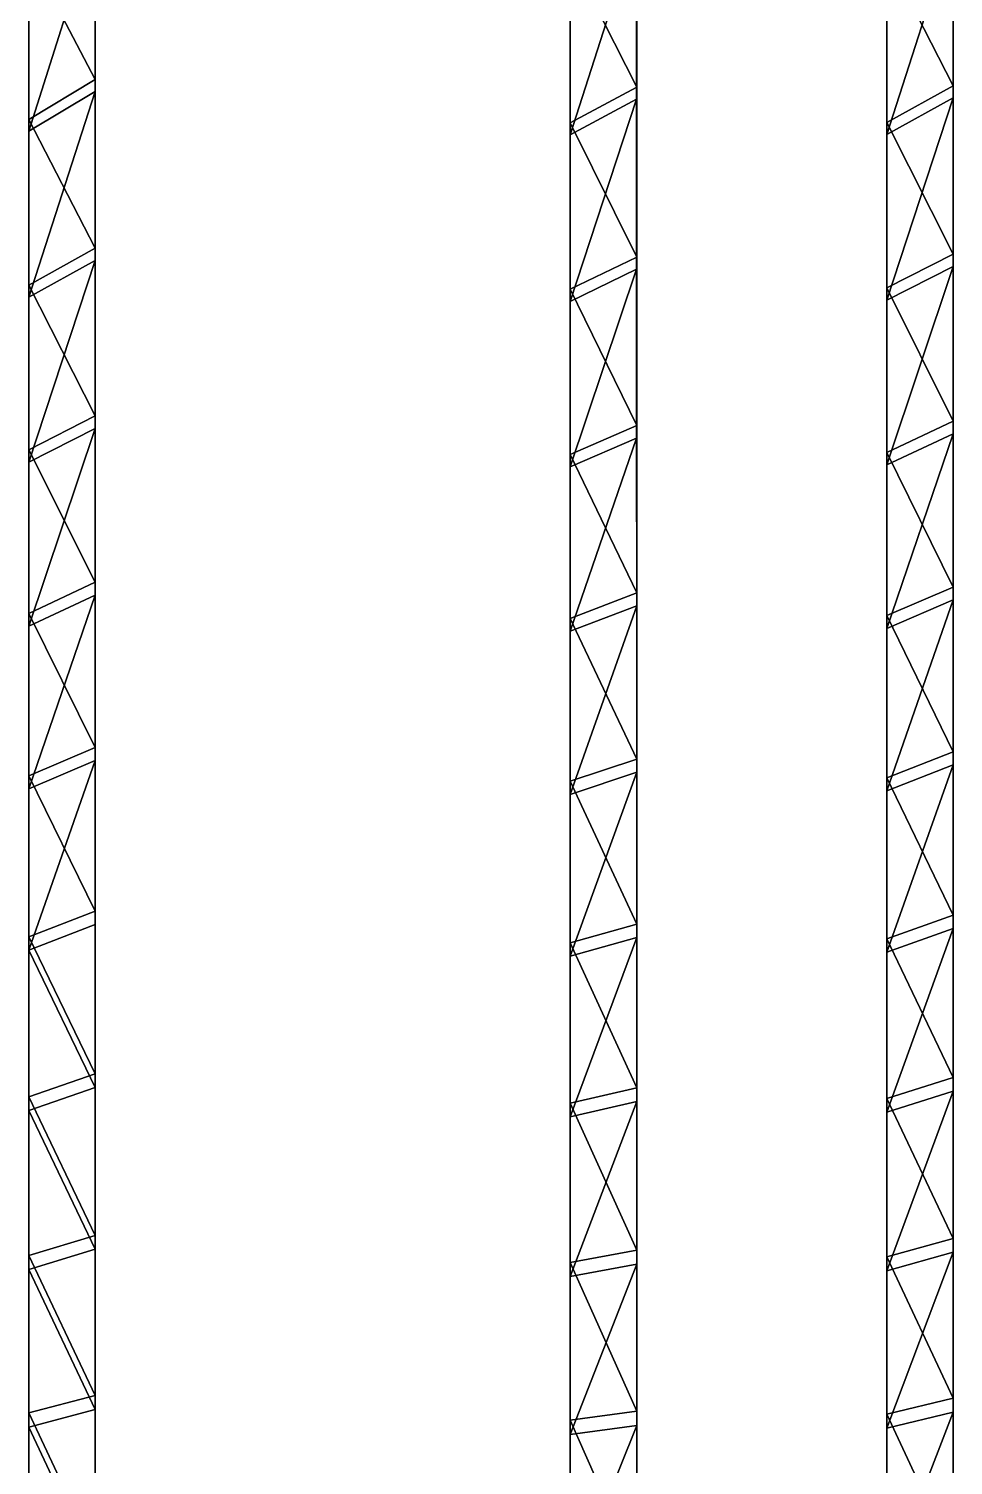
# Model space of a CAD drawing. Header units: inches. Extents: x -754 to 754, y 2181 to 6840.
# Drawn here: x 7 to 377, y 2746 to 3321 of the extents above; entities that cross this region are included whole.
import ezdxf

# ---------------------------------------------------------------- set-up
doc = ezdxf.new("R2010")
doc.units = ezdxf.units.IN
doc.header["$LTSCALE"] = 12.361043
doc.header["$MEASUREMENT"] = 0
for name, color, linetype in [('103', 7, 'CONTINUOUS'), ('104', 7, 'CONTINUOUS'), ('105', 7, 'CONTINUOUS'), ('116', 7, 'CONTINUOUS'), ('117', 7, 'CONTINUOUS'), ('118', 7, 'CONTINUOUS'), ('30', 7, 'CONTINUOUS'), ('34', 7, 'CONTINUOUS'), ('38', 7, 'CONTINUOUS'), ('90', 7, 'CONTINUOUS'), ('91', 7, 'CONTINUOUS'), ('92', 7, 'CONTINUOUS')]:
    doc.layers.add(name, color=color, linetype=linetype)

msp = doc.modelspace()

# ---------------------------------------------------------------- linework, layer by layer
at = {"layer": '103', "color": 7, "linetype": 'CONTINUOUS', "true_color": 0xa89b88}
for points in [[(223.31, 3345.86, 44975.78), (223.31, 3278.71, 44939.28), (249.89, 3361.55, 44984.16), (223.31, 3345.86, 44975.78)], [(223.31, 3278.71, 44939.28), (249.89, 3293.01, 44947.14), (249.89, 3361.55, 44984.16), (223.31, 3278.71, 44939.28)], [(223.31, 3278.71, 44939.28), (223.31, 3212.01, 44901.97), (249.89, 3293.01, 44947.14), (223.31, 3278.71, 44939.28)], [(223.31, 3212.01, 44901.97), (249.89, 3224.92, 44909.27), (249.89, 3293.01, 44947.14), (223.31, 3212.01, 44901.97)], [(223.31, 3212.01, 44901.97), (223.31, 3145.76, 44863.86), (249.89, 3224.92, 44909.27), (223.31, 3212.01, 44901.97)], [(223.31, 3145.76, 44863.86), (249.89, 3157.29, 44870.57), (249.89, 3224.92, 44909.27), (223.31, 3145.76, 44863.86)], [(223.31, 3145.76, 44863.86), (223.3, 3079.97, 44824.96), (249.89, 3157.29, 44870.57), (223.31, 3145.76, 44863.86)], [(223.3, 3079.97, 44824.96), (249.9, 3090.14, 44831.04), (249.89, 3157.29, 44870.57), (223.3, 3079.97, 44824.96)], [(223.3, 3079.97, 44824.96), (223.3, 3014.65, 44785.27), (249.9, 3090.14, 44831.04), (223.3, 3079.97, 44824.96)], [(223.3, 3014.65, 44785.27), (249.9, 3023.49, 44790.7), (249.9, 3090.14, 44831.04), (223.3, 3014.65, 44785.27)], [(223.3, 3014.65, 44785.27), (223.3, 2949.83, 44744.8), (249.9, 3023.49, 44790.7), (223.3, 3014.65, 44785.27)], [(223.3, 2949.83, 44744.8), (249.9, 2957.35, 44749.55), (249.9, 3023.49, 44790.7), (223.3, 2949.83, 44744.8)], [(223.3, 2949.83, 44744.8), (223.3, 2885.49, 44703.55), (249.9, 2957.35, 44749.55), (223.3, 2949.83, 44744.8)], [(223.3, 2885.49, 44703.55), (249.9, 2891.71, 44707.59), (249.9, 2957.35, 44749.55), (223.3, 2885.49, 44703.55)], [(223.3, 2885.49, 44703.55), (223.3, 2821.66, 44661.54), (249.9, 2891.71, 44707.59), (223.3, 2885.49, 44703.55)], [(223.3, 2821.66, 44661.54), (249.9, 2826.59, 44664.83), (249.9, 2891.71, 44707.59), (223.3, 2821.66, 44661.54)], [(223.3, 2821.66, 44661.54), (223.3, 2758.33, 44618.76), (249.9, 2826.59, 44664.83), (223.3, 2821.66, 44661.54)], [(223.3, 2758.33, 44618.76), (249.9, 2762, 44621.27), (249.9, 2826.59, 44664.83), (223.3, 2758.33, 44618.76)], [(223.3, 2758.33, 44618.76), (223.3, 2695.53, 44575.23), (249.9, 2762, 44621.27), (223.3, 2758.33, 44618.76)], [(223.3, 2695.53, 44575.23), (249.9, 2697.96, 44576.94), (249.9, 2762, 44621.27), (223.3, 2695.53, 44575.23)]]:
    msp.add_3dface(points, dxfattribs=at)
at = {"layer": '104', "color": 7, "linetype": 'CONTINUOUS', "true_color": 0xa89b88}
for points in [[(223.3, 3350.51, 44966.93), (223.3, 3283.49, 44930.49), (223.31, 3278.71, 44939.28), (223.3, 3350.51, 44966.93)], [(223.31, 3345.86, 44975.78), (223.3, 3350.51, 44966.93), (223.31, 3278.71, 44939.28), (223.31, 3345.86, 44975.78)], [(223.3, 3283.49, 44930.49), (223.3, 3216.91, 44893.25), (223.31, 3212.01, 44901.97), (223.3, 3283.49, 44930.49)], [(223.31, 3278.71, 44939.28), (223.3, 3283.49, 44930.49), (223.31, 3212.01, 44901.97), (223.31, 3278.71, 44939.28)], [(223.3, 3216.91, 44893.25), (223.3, 3150.78, 44855.21), (223.31, 3145.76, 44863.86), (223.3, 3216.91, 44893.25)], [(223.31, 3212.01, 44901.97), (223.3, 3216.91, 44893.25), (223.31, 3145.76, 44863.86), (223.31, 3212.01, 44901.97)], [(223.3, 3150.78, 44855.21), (223.3, 3085.12, 44816.38), (223.31, 3145.76, 44863.86), (223.3, 3150.78, 44855.21)], [(223.31, 3145.76, 44863.86), (223.3, 3085.12, 44816.38), (223.3, 3079.97, 44824.96), (223.31, 3145.76, 44863.86)], [(223.3, 3085.12, 44816.38), (223.3, 3019.93, 44776.77), (223.3, 3079.97, 44824.96), (223.3, 3085.12, 44816.38)], [(223.3, 3079.97, 44824.96), (223.3, 3019.93, 44776.77), (223.3, 3014.65, 44785.27), (223.3, 3079.97, 44824.96)], [(223.3, 3019.93, 44776.77), (223.3, 2955.21, 44736.37), (223.3, 3014.65, 44785.27), (223.3, 3019.93, 44776.77)], [(223.3, 3014.65, 44785.27), (223.3, 2955.21, 44736.37), (223.3, 2949.83, 44744.8), (223.3, 3014.65, 44785.27)], [(223.3, 2955.21, 44736.37), (223.3, 2890.99, 44695.2), (223.3, 2949.83, 44744.8), (223.3, 2955.21, 44736.37)], [(223.3, 2949.83, 44744.8), (223.3, 2890.99, 44695.2), (223.3, 2885.49, 44703.55), (223.3, 2949.83, 44744.8)], [(223.3, 2890.99, 44695.2), (223.3, 2827.26, 44653.26), (223.3, 2885.49, 44703.55), (223.3, 2890.99, 44695.2)], [(223.3, 2885.49, 44703.55), (223.3, 2827.26, 44653.26), (223.3, 2821.66, 44661.54), (223.3, 2885.49, 44703.55)], [(223.3, 2827.26, 44653.26), (223.3, 2764.04, 44610.55), (223.3, 2821.66, 44661.54), (223.3, 2827.26, 44653.26)], [(223.3, 2821.66, 44661.54), (223.3, 2764.04, 44610.55), (223.3, 2758.33, 44618.76), (223.3, 2821.66, 44661.54)], [(223.3, 2764.04, 44610.55), (223.3, 2701.33, 44567.09), (223.3, 2758.33, 44618.76), (223.3, 2764.04, 44610.55)], [(223.3, 2758.33, 44618.76), (223.3, 2701.33, 44567.09), (223.3, 2695.53, 44575.23), (223.3, 2758.33, 44618.76)]]:
    msp.add_3dface(points, dxfattribs=at)
at = {"layer": '105', "color": 7, "linetype": 'CONTINUOUS', "true_color": 0xa89b88}
for points in [[(249.9, 3297.78, 44938.35), (249.9, 3366.21, 44975.31), (249.89, 3293.01, 44947.14), (249.9, 3297.78, 44938.35)], [(249.89, 3293.01, 44947.14), (249.9, 3366.21, 44975.31), (249.89, 3361.55, 44984.16), (249.89, 3293.01, 44947.14)], [(249.9, 3229.82, 44900.55), (249.9, 3297.78, 44938.35), (249.89, 3224.92, 44909.27), (249.9, 3229.82, 44900.55)], [(249.89, 3224.92, 44909.27), (249.9, 3297.78, 44938.35), (249.89, 3293.01, 44947.14), (249.89, 3224.92, 44909.27)], [(249.9, 3162.32, 44861.93), (249.9, 3229.82, 44900.55), (249.89, 3157.29, 44870.57), (249.9, 3162.32, 44861.93)], [(249.89, 3157.29, 44870.57), (249.9, 3229.82, 44900.55), (249.89, 3224.92, 44909.27), (249.89, 3157.29, 44870.57)], [(249.9, 3095.3, 44822.48), (249.9, 3162.32, 44861.93), (249.89, 3157.29, 44870.57), (249.9, 3095.3, 44822.48)], [(249.9, 3090.14, 44831.04), (249.9, 3095.3, 44822.48), (249.89, 3157.29, 44870.57), (249.9, 3090.14, 44831.04)], [(249.9, 3028.77, 44782.21), (249.9, 3095.3, 44822.48), (249.9, 3090.14, 44831.04), (249.9, 3028.77, 44782.21)], [(249.9, 3023.49, 44790.7), (249.9, 3028.77, 44782.21), (249.9, 3090.14, 44831.04), (249.9, 3023.49, 44790.7)], [(249.9, 2962.74, 44741.13), (249.9, 3028.77, 44782.21), (249.9, 3023.49, 44790.7), (249.9, 2962.74, 44741.13)], [(249.9, 2957.35, 44749.55), (249.9, 2962.74, 44741.13), (249.9, 3023.49, 44790.7), (249.9, 2957.35, 44749.55)], [(249.9, 2897.21, 44699.24), (249.9, 2962.74, 44741.13), (249.9, 2957.35, 44749.55), (249.9, 2897.21, 44699.24)], [(249.9, 2891.71, 44707.59), (249.9, 2897.21, 44699.24), (249.9, 2957.35, 44749.55), (249.9, 2891.71, 44707.59)], [(249.9, 2832.2, 44656.55), (249.9, 2897.21, 44699.24), (249.9, 2891.71, 44707.59), (249.9, 2832.2, 44656.55)], [(249.9, 2826.59, 44664.83), (249.9, 2832.2, 44656.55), (249.9, 2891.71, 44707.59), (249.9, 2826.59, 44664.83)], [(249.9, 2767.71, 44613.06), (249.9, 2832.2, 44656.55), (249.9, 2826.59, 44664.83), (249.9, 2767.71, 44613.06)], [(249.9, 2762, 44621.27), (249.9, 2767.71, 44613.06), (249.9, 2826.59, 44664.83), (249.9, 2762, 44621.27)], [(249.9, 2703.76, 44568.79), (249.9, 2767.71, 44613.06), (249.9, 2762, 44621.27), (249.9, 2703.76, 44568.79)], [(249.9, 2697.96, 44576.94), (249.9, 2703.76, 44568.79), (249.9, 2762, 44621.27), (249.9, 2697.96, 44576.94)]]:
    msp.add_3dface(points, dxfattribs=at)
at = {"layer": '116', "color": 7, "linetype": 'CONTINUOUS', "true_color": 0xa89b88}
for points in [[(6.61, 3347.13, 44976.46), (6.61, 3280.2, 44940.09), (33.19, 3364.15, 44985.54), (6.61, 3347.13, 44976.46)], [(6.61, 3280.2, 44940.09), (33.19, 3296.05, 44948.8), (33.19, 3364.15, 44985.54), (6.61, 3280.2, 44940.09)], [(6.61, 3280.2, 44940.09), (6.61, 3213.69, 44902.92), (33.19, 3296.05, 44948.8), (6.61, 3280.2, 44940.09)], [(6.61, 3213.69, 44902.92), (33.19, 3228.4, 44911.23), (33.19, 3296.05, 44948.8), (6.61, 3213.69, 44902.92)], [(6.61, 3213.69, 44902.92), (6.61, 3147.63, 44864.95), (33.19, 3228.4, 44911.23), (6.61, 3213.69, 44902.92)], [(6.61, 3147.63, 44864.95), (33.19, 3161.21, 44872.84), (33.19, 3228.4, 44911.23), (6.61, 3147.63, 44864.95)], [(6.61, 3147.63, 44864.95), (6.61, 3082.03, 44826.19), (33.19, 3161.21, 44872.84), (6.61, 3147.63, 44864.95)], [(6.61, 3082.03, 44826.19), (33.19, 3094.49, 44833.64), (33.19, 3161.21, 44872.84), (6.61, 3082.03, 44826.19)], [(6.61, 3082.03, 44826.19), (6.61, 3016.89, 44786.65), (33.19, 3094.49, 44833.64), (6.61, 3082.03, 44826.19)], [(6.61, 3016.89, 44786.65), (33.19, 3028.26, 44793.63), (33.19, 3094.49, 44833.64), (6.61, 3016.89, 44786.65)], [(6.61, 3016.89, 44786.65), (6.6, 2952.22, 44746.32), (33.19, 3028.26, 44793.63), (6.61, 3016.89, 44786.65)], [(6.6, 2952.22, 44746.32), (33.2, 2962.52, 44752.81), (33.19, 3028.26, 44793.63), (6.6, 2952.22, 44746.32)], [(6.6, 2952.22, 44746.32), (33.2, 2897.28, 44711.2), (33.2, 2962.52, 44752.81), (6.6, 2952.22, 44746.32)], [(6.6, 2952.22, 44746.32), (6.6, 2888.06, 44705.22), (33.2, 2897.28, 44711.2), (6.6, 2952.22, 44746.32)], [(6.6, 2888.06, 44705.22), (33.2, 2832.55, 44668.79), (33.2, 2897.28, 44711.2), (6.6, 2888.06, 44705.22)], [(6.6, 2888.06, 44705.22), (6.6, 2824.39, 44663.37), (33.2, 2832.55, 44668.79), (6.6, 2888.06, 44705.22)], [(6.6, 2824.39, 44663.37), (33.2, 2768.34, 44625.6), (33.2, 2832.55, 44668.79), (6.6, 2824.39, 44663.37)], [(6.6, 2824.39, 44663.37), (6.6, 2761.23, 44620.75), (33.2, 2768.34, 44625.6), (6.6, 2824.39, 44663.37)], [(6.6, 2761.23, 44620.75), (33.2, 2704.66, 44581.63), (33.2, 2768.34, 44625.6), (6.6, 2761.23, 44620.75)], [(6.6, 2761.23, 44620.75), (6.6, 2698.6, 44577.39), (33.2, 2704.66, 44581.63), (6.6, 2761.23, 44620.75)]]:
    msp.add_3dface(points, dxfattribs=at)
at = {"layer": '117', "color": 7, "linetype": 'CONTINUOUS', "true_color": 0xa89b88}
for points in [[(6.6, 3351.73, 44967.58), (6.6, 3284.9, 44931.27), (6.61, 3280.2, 44940.09), (6.6, 3351.73, 44967.58)], [(6.61, 3347.13, 44976.46), (6.6, 3351.73, 44967.58), (6.61, 3280.2, 44940.09), (6.61, 3347.13, 44976.46)], [(6.6, 3284.9, 44931.27), (6.6, 3218.52, 44894.17), (6.61, 3213.69, 44902.92), (6.6, 3284.9, 44931.27)], [(6.61, 3280.2, 44940.09), (6.6, 3284.9, 44931.27), (6.61, 3213.69, 44902.92), (6.61, 3280.2, 44940.09)], [(6.6, 3218.52, 44894.17), (6.6, 3152.59, 44856.27), (6.61, 3147.63, 44864.95), (6.6, 3218.52, 44894.17)], [(6.61, 3213.69, 44902.92), (6.6, 3218.52, 44894.17), (6.61, 3147.63, 44864.95), (6.61, 3213.69, 44902.92)], [(6.6, 3152.59, 44856.27), (6.6, 3087.12, 44817.59), (6.61, 3082.03, 44826.19), (6.6, 3152.59, 44856.27)], [(6.61, 3147.63, 44864.95), (6.6, 3152.59, 44856.27), (6.61, 3082.03, 44826.19), (6.61, 3147.63, 44864.95)], [(6.6, 3087.12, 44817.59), (6.6, 3022.11, 44778.12), (6.61, 3016.89, 44786.65), (6.6, 3087.12, 44817.59)], [(6.61, 3082.03, 44826.19), (6.6, 3087.12, 44817.59), (6.61, 3016.89, 44786.65), (6.61, 3082.03, 44826.19)], [(6.6, 3022.11, 44778.12), (6.6, 2957.59, 44737.88), (6.61, 3016.89, 44786.65), (6.6, 3022.11, 44778.12)], [(6.61, 3016.89, 44786.65), (6.6, 2957.59, 44737.88), (6.6, 2952.22, 44746.32), (6.61, 3016.89, 44786.65)], [(6.6, 2957.59, 44737.88), (6.6, 2893.55, 44696.87), (6.6, 2952.22, 44746.32), (6.6, 2957.59, 44737.88)], [(6.6, 2952.22, 44746.32), (6.6, 2893.55, 44696.87), (6.6, 2888.06, 44705.22), (6.6, 2952.22, 44746.32)], [(6.6, 2893.55, 44696.87), (6.6, 2830, 44655.09), (6.6, 2888.06, 44705.22), (6.6, 2893.55, 44696.87)], [(6.6, 2888.06, 44705.22), (6.6, 2830, 44655.09), (6.6, 2824.39, 44663.37), (6.6, 2888.06, 44705.22)], [(6.6, 2830, 44655.09), (6.6, 2766.96, 44612.56), (6.6, 2824.39, 44663.37), (6.6, 2830, 44655.09)], [(6.6, 2824.39, 44663.37), (6.6, 2766.96, 44612.56), (6.6, 2761.23, 44620.75), (6.6, 2824.39, 44663.37)], [(6.6, 2766.96, 44612.56), (6.6, 2704.43, 44569.27), (6.6, 2761.23, 44620.75), (6.6, 2766.96, 44612.56)], [(6.6, 2761.23, 44620.75), (6.6, 2704.43, 44569.27), (6.6, 2698.6, 44577.39), (6.6, 2761.23, 44620.75)]]:
    msp.add_3dface(points, dxfattribs=at)
at = {"layer": '118', "color": 7, "linetype": 'CONTINUOUS', "true_color": 0xa89b88}
for points in [[(33.2, 3300.85, 44940.04), (33.2, 3368.85, 44976.72), (33.19, 3364.15, 44985.54), (33.2, 3300.85, 44940.04)], [(33.19, 3296.05, 44948.8), (33.2, 3300.85, 44940.04), (33.19, 3364.15, 44985.54), (33.19, 3296.05, 44948.8)], [(33.2, 3233.31, 44902.53), (33.2, 3300.85, 44940.04), (33.19, 3296.05, 44948.8), (33.2, 3233.31, 44902.53)], [(33.19, 3228.4, 44911.23), (33.2, 3233.31, 44902.53), (33.19, 3296.05, 44948.8), (33.19, 3228.4, 44911.23)], [(33.2, 3166.23, 44864.2), (33.2, 3233.31, 44902.53), (33.19, 3228.4, 44911.23), (33.2, 3166.23, 44864.2)], [(33.19, 3161.21, 44872.84), (33.2, 3166.23, 44864.2), (33.19, 3228.4, 44911.23), (33.19, 3161.21, 44872.84)], [(33.2, 3099.62, 44825.06), (33.2, 3166.23, 44864.2), (33.19, 3161.21, 44872.84), (33.2, 3099.62, 44825.06)], [(33.19, 3094.49, 44833.64), (33.2, 3099.62, 44825.06), (33.19, 3161.21, 44872.84), (33.19, 3094.49, 44833.64)], [(33.2, 3033.49, 44785.11), (33.2, 3099.62, 44825.06), (33.19, 3094.49, 44833.64), (33.2, 3033.49, 44785.11)], [(33.19, 3028.26, 44793.63), (33.2, 3033.49, 44785.11), (33.19, 3094.49, 44833.64), (33.19, 3028.26, 44793.63)], [(33.2, 2967.85, 44744.36), (33.2, 3033.49, 44785.11), (33.19, 3028.26, 44793.63), (33.2, 2967.85, 44744.36)], [(33.2, 2962.52, 44752.81), (33.2, 2967.85, 44744.36), (33.19, 3028.26, 44793.63), (33.2, 2962.52, 44752.81)], [(33.2, 2902.72, 44702.81), (33.2, 2967.85, 44744.36), (33.2, 2962.52, 44752.81), (33.2, 2902.72, 44702.81)], [(33.2, 2897.28, 44711.2), (33.2, 2902.72, 44702.81), (33.2, 2962.52, 44752.81), (33.2, 2897.28, 44711.2)], [(33.2, 2838.09, 44660.47), (33.2, 2902.72, 44702.81), (33.2, 2897.28, 44711.2), (33.2, 2838.09, 44660.47)], [(33.2, 2832.55, 44668.79), (33.2, 2838.09, 44660.47), (33.2, 2897.28, 44711.2), (33.2, 2832.55, 44668.79)], [(33.2, 2773.98, 44617.35), (33.2, 2838.09, 44660.47), (33.2, 2832.55, 44668.79), (33.2, 2773.98, 44617.35)], [(33.2, 2768.34, 44625.6), (33.2, 2773.98, 44617.35), (33.2, 2832.55, 44668.79), (33.2, 2768.34, 44625.6)], [(33.2, 2710.4, 44573.45), (33.2, 2773.98, 44617.35), (33.2, 2768.34, 44625.6), (33.2, 2710.4, 44573.45)], [(33.2, 2704.66, 44581.63), (33.2, 2710.4, 44573.45), (33.2, 2768.34, 44625.6), (33.2, 2704.66, 44581.63)]]:
    msp.add_3dface(points, dxfattribs=at)
at = {"layer": '30', "color": 7, "linetype": 'CONTINUOUS', "true_color": 0xa89b88}
for points in [[(376.6, 3298.36, 44938.68), (350, 3350.48, 44966.92), (376.6, 3366.17, 44975.3), (376.6, 3298.36, 44938.68)], [(350, 3283.74, 44930.64), (350, 3350.48, 44966.92), (376.6, 3298.36, 44938.68), (350, 3283.74, 44930.64)], [(376.6, 3231, 44901.23), (350, 3283.74, 44930.64), (376.6, 3298.36, 44938.68), (376.6, 3231, 44901.23)], [(350, 3217.45, 44893.56), (350, 3283.74, 44930.64), (376.6, 3231, 44901.23), (350, 3217.45, 44893.56)], [(376.6, 3164.1, 44862.97), (350, 3217.45, 44893.56), (376.6, 3231, 44901.23), (376.6, 3164.1, 44862.97)], [(350, 3151.6, 44855.7), (350, 3217.45, 44893.56), (376.6, 3164.1, 44862.97), (350, 3151.6, 44855.7)], [(376.6, 3097.68, 44823.9), (350, 3151.6, 44855.7), (376.6, 3164.1, 44862.97), (376.6, 3097.68, 44823.9)], [(350, 3086.22, 44817.05), (350, 3151.6, 44855.7), (376.6, 3097.68, 44823.9), (350, 3086.22, 44817.05)], [(376.6, 3031.73, 44784.03), (350, 3086.22, 44817.05), (376.6, 3097.68, 44823.9), (376.6, 3031.73, 44784.03)], [(350, 3021.3, 44777.62), (350, 3086.22, 44817.05), (376.6, 3031.73, 44784.03), (350, 3021.3, 44777.62)], [(376.6, 2966.26, 44743.36), (350, 3021.3, 44777.62), (376.6, 3031.73, 44784.03), (376.6, 2966.26, 44743.36)], [(350, 2956.85, 44737.42), (350, 3021.3, 44777.62), (376.6, 2966.26, 44743.36), (350, 2956.85, 44737.42)], [(376.6, 2901.3, 44701.9), (350, 2956.85, 44737.42), (376.6, 2966.26, 44743.36), (376.6, 2901.3, 44701.9)], [(350, 2892.9, 44696.45), (350, 2956.85, 44737.42), (376.6, 2901.3, 44701.9), (350, 2892.9, 44696.45)], [(376.6, 2836.84, 44659.65), (350, 2892.9, 44696.45), (376.6, 2901.3, 44701.9), (376.6, 2836.84, 44659.65)], [(350, 2829.43, 44654.72), (350, 2892.9, 44696.45), (376.6, 2836.84, 44659.65), (350, 2829.43, 44654.72)], [(376.6, 2772.9, 44616.62), (350, 2829.43, 44654.72), (376.6, 2836.84, 44659.65), (376.6, 2772.9, 44616.62)], [(350, 2766.47, 44612.22), (350, 2829.43, 44654.72), (376.6, 2772.9, 44616.62), (350, 2766.47, 44612.22)], [(376.6, 2709.48, 44572.81), (350, 2766.47, 44612.22), (376.6, 2772.9, 44616.62), (376.6, 2709.48, 44572.81)], [(350, 2704.01, 44568.98), (350, 2766.47, 44612.22), (376.6, 2709.48, 44572.81), (350, 2704.01, 44568.98)]]:
    msp.add_3dface(points, dxfattribs=at)
at = {"layer": '34', "color": 7, "linetype": 'CONTINUOUS', "true_color": 0xa89b88}
for points in [[(249.9, 3297.78, 44938.35), (223.3, 3350.51, 44966.93), (249.9, 3366.21, 44975.31), (249.9, 3297.78, 44938.35)], [(223.3, 3283.49, 44930.49), (223.3, 3350.51, 44966.93), (249.9, 3297.78, 44938.35), (223.3, 3283.49, 44930.49)], [(249.9, 3229.82, 44900.55), (223.3, 3283.49, 44930.49), (249.9, 3297.78, 44938.35), (249.9, 3229.82, 44900.55)], [(223.3, 3216.91, 44893.25), (223.3, 3283.49, 44930.49), (249.9, 3229.82, 44900.55), (223.3, 3216.91, 44893.25)], [(249.9, 3162.32, 44861.93), (223.3, 3216.91, 44893.25), (249.9, 3229.82, 44900.55), (249.9, 3162.32, 44861.93)], [(223.3, 3150.78, 44855.21), (223.3, 3216.91, 44893.25), (249.9, 3162.32, 44861.93), (223.3, 3150.78, 44855.21)], [(249.9, 3095.3, 44822.48), (223.3, 3150.78, 44855.21), (249.9, 3162.32, 44861.93), (249.9, 3095.3, 44822.48)], [(223.3, 3085.12, 44816.38), (223.3, 3150.78, 44855.21), (249.9, 3095.3, 44822.48), (223.3, 3085.12, 44816.38)], [(249.9, 3028.77, 44782.21), (223.3, 3085.12, 44816.38), (249.9, 3095.3, 44822.48), (249.9, 3028.77, 44782.21)], [(223.3, 3019.93, 44776.77), (223.3, 3085.12, 44816.38), (249.9, 3028.77, 44782.21), (223.3, 3019.93, 44776.77)], [(249.9, 2962.74, 44741.13), (223.3, 3019.93, 44776.77), (249.9, 3028.77, 44782.21), (249.9, 2962.74, 44741.13)], [(223.3, 2955.21, 44736.37), (223.3, 3019.93, 44776.77), (249.9, 2962.74, 44741.13), (223.3, 2955.21, 44736.37)], [(249.9, 2897.21, 44699.24), (223.3, 2955.21, 44736.37), (249.9, 2962.74, 44741.13), (249.9, 2897.21, 44699.24)], [(223.3, 2890.99, 44695.2), (223.3, 2955.21, 44736.37), (249.9, 2897.21, 44699.24), (223.3, 2890.99, 44695.2)], [(249.9, 2832.2, 44656.55), (223.3, 2890.99, 44695.2), (249.9, 2897.21, 44699.24), (249.9, 2832.2, 44656.55)], [(223.3, 2827.26, 44653.26), (223.3, 2890.99, 44695.2), (249.9, 2832.2, 44656.55), (223.3, 2827.26, 44653.26)], [(249.9, 2767.71, 44613.06), (223.3, 2827.26, 44653.26), (249.9, 2832.2, 44656.55), (249.9, 2767.71, 44613.06)], [(223.3, 2764.04, 44610.55), (223.3, 2827.26, 44653.26), (249.9, 2767.71, 44613.06), (223.3, 2764.04, 44610.55)], [(249.9, 2703.76, 44568.79), (223.3, 2764.04, 44610.55), (249.9, 2767.71, 44613.06), (249.9, 2703.76, 44568.79)], [(223.3, 2701.33, 44567.09), (223.3, 2764.04, 44610.55), (249.9, 2703.76, 44568.79), (223.3, 2701.33, 44567.09)]]:
    msp.add_3dface(points, dxfattribs=at)
at = {"layer": '38', "color": 7, "linetype": 'CONTINUOUS', "true_color": 0xa89b88}
for points in [[(33.2, 3300.85, 44940.04), (6.6, 3351.73, 44967.58), (33.2, 3368.85, 44976.72), (33.2, 3300.85, 44940.04)], [(6.6, 3284.9, 44931.27), (6.6, 3351.73, 44967.58), (33.2, 3300.85, 44940.04), (6.6, 3284.9, 44931.27)], [(33.2, 3233.31, 44902.53), (6.6, 3284.9, 44931.27), (33.2, 3300.85, 44940.04), (33.2, 3233.31, 44902.53)], [(6.6, 3218.52, 44894.17), (6.6, 3284.9, 44931.27), (33.2, 3233.31, 44902.53), (6.6, 3218.52, 44894.17)], [(33.2, 3166.23, 44864.2), (6.6, 3218.52, 44894.17), (33.2, 3233.31, 44902.53), (33.2, 3166.23, 44864.2)], [(6.6, 3152.59, 44856.27), (6.6, 3218.52, 44894.17), (33.2, 3166.23, 44864.2), (6.6, 3152.59, 44856.27)], [(33.2, 3099.62, 44825.06), (6.6, 3152.59, 44856.27), (33.2, 3166.23, 44864.2), (33.2, 3099.62, 44825.06)], [(6.6, 3087.12, 44817.59), (6.6, 3152.59, 44856.27), (33.2, 3099.62, 44825.06), (6.6, 3087.12, 44817.59)], [(33.2, 3033.49, 44785.11), (6.6, 3087.12, 44817.59), (33.2, 3099.62, 44825.06), (33.2, 3033.49, 44785.11)], [(6.6, 3022.11, 44778.12), (6.6, 3087.12, 44817.59), (33.2, 3033.49, 44785.11), (6.6, 3022.11, 44778.12)], [(33.2, 2967.85, 44744.36), (6.6, 3022.11, 44778.12), (33.2, 3033.49, 44785.11), (33.2, 2967.85, 44744.36)], [(6.6, 2957.59, 44737.88), (6.6, 3022.11, 44778.12), (33.2, 2967.85, 44744.36), (6.6, 2957.59, 44737.88)], [(33.2, 2902.72, 44702.81), (6.6, 2957.59, 44737.88), (33.2, 2967.85, 44744.36), (33.2, 2902.72, 44702.81)], [(6.6, 2893.55, 44696.87), (6.6, 2957.59, 44737.88), (33.2, 2902.72, 44702.81), (6.6, 2893.55, 44696.87)], [(33.2, 2838.09, 44660.47), (6.6, 2893.55, 44696.87), (33.2, 2902.72, 44702.81), (33.2, 2838.09, 44660.47)], [(6.6, 2830, 44655.09), (6.6, 2893.55, 44696.87), (33.2, 2838.09, 44660.47), (6.6, 2830, 44655.09)], [(33.2, 2773.98, 44617.35), (6.6, 2830, 44655.09), (33.2, 2838.09, 44660.47), (33.2, 2773.98, 44617.35)], [(6.6, 2766.96, 44612.56), (6.6, 2830, 44655.09), (33.2, 2773.98, 44617.35), (6.6, 2766.96, 44612.56)], [(33.2, 2710.4, 44573.45), (6.6, 2766.96, 44612.56), (33.2, 2773.98, 44617.35), (33.2, 2710.4, 44573.45)], [(6.6, 2704.43, 44569.27), (6.6, 2766.96, 44612.56), (33.2, 2710.4, 44573.45), (6.6, 2704.43, 44569.27)]]:
    msp.add_3dface(points, dxfattribs=at)
at = {"layer": '90', "color": 7, "linetype": 'CONTINUOUS', "true_color": 0xa89b88}
for points in [[(376.59, 3293.55, 44947.44), (376.59, 3361.48, 44984.12), (350.01, 3278.93, 44939.4), (376.59, 3293.55, 44947.44)], [(376.59, 3361.48, 44984.12), (350.01, 3345.78, 44975.74), (350.01, 3278.93, 44939.4), (376.59, 3361.48, 44984.12)], [(376.59, 3226.08, 44909.93), (376.59, 3293.55, 44947.44), (350.01, 3212.53, 44902.27), (376.59, 3226.08, 44909.93)], [(376.59, 3293.55, 44947.44), (350.01, 3278.93, 44939.4), (350.01, 3212.53, 44902.27), (376.59, 3293.55, 44947.44)], [(376.59, 3159.07, 44871.61), (376.59, 3226.08, 44909.93), (350.01, 3146.58, 44864.34), (376.59, 3159.07, 44871.61)], [(376.59, 3226.08, 44909.93), (350.01, 3212.53, 44902.27), (350.01, 3146.58, 44864.34), (376.59, 3226.08, 44909.93)], [(376.59, 3092.54, 44832.49), (376.59, 3159.07, 44871.61), (350, 3081.09, 44825.64), (376.59, 3092.54, 44832.49)], [(376.59, 3159.07, 44871.61), (350.01, 3146.58, 44864.34), (350, 3081.09, 44825.64), (376.59, 3159.07, 44871.61)], [(376.6, 3026.5, 44792.55), (376.59, 3092.54, 44832.49), (350, 3016.06, 44786.14), (376.6, 3026.5, 44792.55)], [(376.59, 3092.54, 44832.49), (350, 3081.09, 44825.64), (350, 3016.06, 44786.14), (376.59, 3092.54, 44832.49)], [(376.6, 2960.93, 44751.82), (376.6, 3026.5, 44792.55), (350, 2951.52, 44745.88), (376.6, 2960.93, 44751.82)], [(376.6, 3026.5, 44792.55), (350, 3016.06, 44786.14), (350, 2951.52, 44745.88), (376.6, 3026.5, 44792.55)], [(376.6, 2895.86, 44710.28), (376.6, 2960.93, 44751.82), (350, 2887.46, 44704.84), (376.6, 2895.86, 44710.28)], [(376.6, 2960.93, 44751.82), (350, 2951.52, 44745.88), (350, 2887.46, 44704.84), (376.6, 2960.93, 44751.82)], [(376.6, 2831.3, 44667.96), (376.6, 2895.86, 44710.28), (350, 2823.89, 44663.03), (376.6, 2831.3, 44667.96)], [(376.6, 2895.86, 44710.28), (350, 2887.46, 44704.84), (350, 2823.89, 44663.03), (376.6, 2895.86, 44710.28)], [(376.6, 2767.26, 44624.86), (376.6, 2831.3, 44667.96), (350, 2760.82, 44620.47), (376.6, 2767.26, 44624.86)], [(376.6, 2831.3, 44667.96), (350, 2823.89, 44663.03), (350, 2760.82, 44620.47), (376.6, 2831.3, 44667.96)], [(376.6, 2703.75, 44580.99), (376.6, 2767.26, 44624.86), (350, 2698.27, 44577.16), (376.6, 2703.75, 44580.99)], [(376.6, 2767.26, 44624.86), (350, 2760.82, 44620.47), (350, 2698.27, 44577.16), (376.6, 2767.26, 44624.86)]]:
    msp.add_3dface(points, dxfattribs=at)
at = {"layer": '91', "color": 7, "linetype": 'CONTINUOUS', "true_color": 0xa89b88}
for points in [[(376.6, 3298.36, 44938.68), (376.6, 3366.17, 44975.3), (376.59, 3293.55, 44947.44), (376.6, 3298.36, 44938.68)], [(376.59, 3293.55, 44947.44), (376.6, 3366.17, 44975.3), (376.59, 3361.48, 44984.12), (376.59, 3293.55, 44947.44)], [(376.6, 3231, 44901.23), (376.6, 3298.36, 44938.68), (376.59, 3293.55, 44947.44), (376.6, 3231, 44901.23)], [(376.59, 3226.08, 44909.93), (376.6, 3231, 44901.23), (376.59, 3293.55, 44947.44), (376.59, 3226.08, 44909.93)], [(376.6, 3164.1, 44862.97), (376.6, 3231, 44901.23), (376.59, 3226.08, 44909.93), (376.6, 3164.1, 44862.97)], [(376.59, 3159.07, 44871.61), (376.6, 3164.1, 44862.97), (376.59, 3226.08, 44909.93), (376.59, 3159.07, 44871.61)], [(376.6, 3097.68, 44823.9), (376.6, 3164.1, 44862.97), (376.59, 3159.07, 44871.61), (376.6, 3097.68, 44823.9)], [(376.59, 3092.54, 44832.49), (376.6, 3097.68, 44823.9), (376.59, 3159.07, 44871.61), (376.59, 3092.54, 44832.49)], [(376.6, 3031.73, 44784.03), (376.6, 3097.68, 44823.9), (376.59, 3092.54, 44832.49), (376.6, 3031.73, 44784.03)], [(376.6, 3026.5, 44792.55), (376.6, 3031.73, 44784.03), (376.59, 3092.54, 44832.49), (376.6, 3026.5, 44792.55)], [(376.6, 2966.26, 44743.36), (376.6, 3031.73, 44784.03), (376.6, 3026.5, 44792.55), (376.6, 2966.26, 44743.36)], [(376.6, 2960.93, 44751.82), (376.6, 2966.26, 44743.36), (376.6, 3026.5, 44792.55), (376.6, 2960.93, 44751.82)], [(376.6, 2901.3, 44701.9), (376.6, 2966.26, 44743.36), (376.6, 2960.93, 44751.82), (376.6, 2901.3, 44701.9)], [(376.6, 2895.86, 44710.28), (376.6, 2901.3, 44701.9), (376.6, 2960.93, 44751.82), (376.6, 2895.86, 44710.28)], [(376.6, 2836.84, 44659.65), (376.6, 2901.3, 44701.9), (376.6, 2895.86, 44710.28), (376.6, 2836.84, 44659.65)], [(376.6, 2831.3, 44667.96), (376.6, 2836.84, 44659.65), (376.6, 2895.86, 44710.28), (376.6, 2831.3, 44667.96)], [(376.6, 2772.9, 44616.62), (376.6, 2836.84, 44659.65), (376.6, 2831.3, 44667.96), (376.6, 2772.9, 44616.62)], [(376.6, 2767.26, 44624.86), (376.6, 2772.9, 44616.62), (376.6, 2831.3, 44667.96), (376.6, 2767.26, 44624.86)], [(376.6, 2709.48, 44572.81), (376.6, 2772.9, 44616.62), (376.6, 2767.26, 44624.86), (376.6, 2709.48, 44572.81)], [(376.6, 2703.75, 44580.99), (376.6, 2709.48, 44572.81), (376.6, 2767.26, 44624.86), (376.6, 2703.75, 44580.99)]]:
    msp.add_3dface(points, dxfattribs=at)
at = {"layer": '92', "color": 7, "linetype": 'CONTINUOUS', "true_color": 0xa89b88}
for points in [[(350, 3350.48, 44966.92), (350, 3283.74, 44930.64), (350.01, 3278.93, 44939.4), (350, 3350.48, 44966.92)], [(350.01, 3345.78, 44975.74), (350, 3350.48, 44966.92), (350.01, 3278.93, 44939.4), (350.01, 3345.78, 44975.74)], [(350, 3283.74, 44930.64), (350, 3217.45, 44893.56), (350.01, 3212.53, 44902.27), (350, 3283.74, 44930.64)], [(350.01, 3278.93, 44939.4), (350, 3283.74, 44930.64), (350.01, 3212.53, 44902.27), (350.01, 3278.93, 44939.4)], [(350, 3217.45, 44893.56), (350, 3151.6, 44855.7), (350.01, 3146.58, 44864.34), (350, 3217.45, 44893.56)], [(350.01, 3212.53, 44902.27), (350, 3217.45, 44893.56), (350.01, 3146.58, 44864.34), (350.01, 3212.53, 44902.27)], [(350, 3151.6, 44855.7), (350, 3086.22, 44817.05), (350, 3081.09, 44825.64), (350, 3151.6, 44855.7)], [(350.01, 3146.58, 44864.34), (350, 3151.6, 44855.7), (350, 3081.09, 44825.64), (350.01, 3146.58, 44864.34)], [(350, 3086.22, 44817.05), (350, 3021.3, 44777.62), (350, 3016.06, 44786.14), (350, 3086.22, 44817.05)], [(350, 3081.09, 44825.64), (350, 3086.22, 44817.05), (350, 3016.06, 44786.14), (350, 3081.09, 44825.64)], [(350, 3021.3, 44777.62), (350, 2956.85, 44737.42), (350, 2951.52, 44745.88), (350, 3021.3, 44777.62)], [(350, 3016.06, 44786.14), (350, 3021.3, 44777.62), (350, 2951.52, 44745.88), (350, 3016.06, 44786.14)], [(350, 2956.85, 44737.42), (350, 2892.9, 44696.45), (350, 2887.46, 44704.84), (350, 2956.85, 44737.42)], [(350, 2951.52, 44745.88), (350, 2956.85, 44737.42), (350, 2887.46, 44704.84), (350, 2951.52, 44745.88)], [(350, 2892.9, 44696.45), (350, 2829.43, 44654.72), (350, 2887.46, 44704.84), (350, 2892.9, 44696.45)], [(350, 2887.46, 44704.84), (350, 2829.43, 44654.72), (350, 2823.89, 44663.03), (350, 2887.46, 44704.84)], [(350, 2829.43, 44654.72), (350, 2766.47, 44612.22), (350, 2823.89, 44663.03), (350, 2829.43, 44654.72)], [(350, 2823.89, 44663.03), (350, 2766.47, 44612.22), (350, 2760.82, 44620.47), (350, 2823.89, 44663.03)], [(350, 2766.47, 44612.22), (350, 2704.01, 44568.98), (350, 2760.82, 44620.47), (350, 2766.47, 44612.22)], [(350, 2760.82, 44620.47), (350, 2704.01, 44568.98), (350, 2698.27, 44577.16), (350, 2760.82, 44620.47)]]:
    msp.add_3dface(points, dxfattribs=at)

doc.saveas('drawing.dxf')
